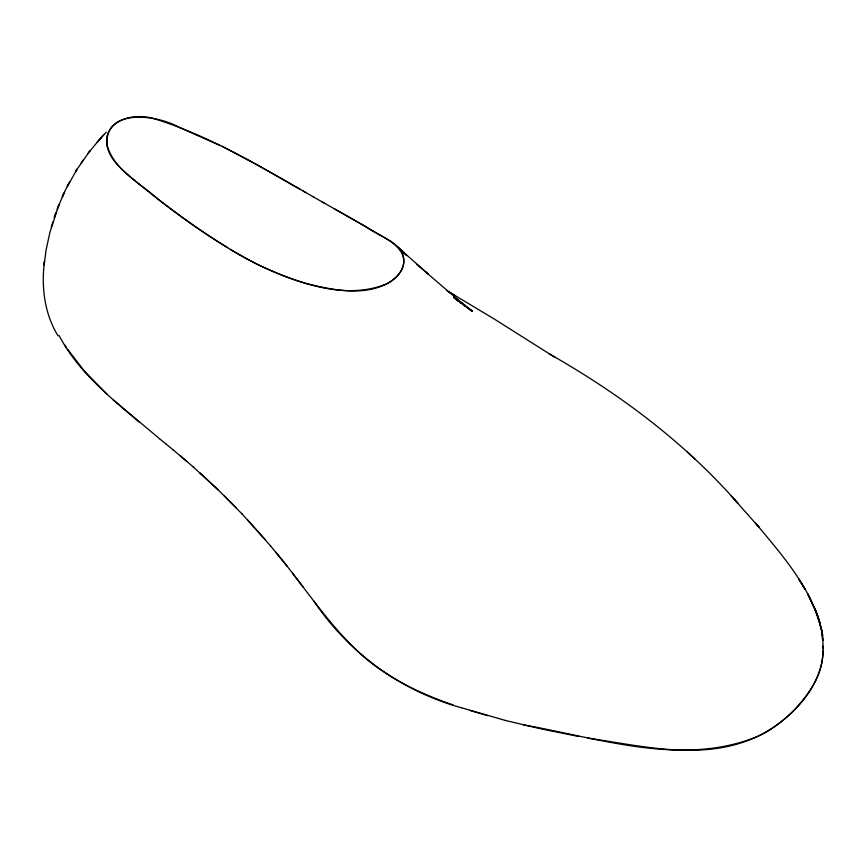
<?xml version="1.0" encoding="UTF-8"?>
<svg xmlns="http://www.w3.org/2000/svg" width="867" height="867" viewBox="0 0 867 867"><rect width="100%" height="100%" fill="white"/><g stroke="black" fill="none" stroke-linecap="round" stroke-linejoin="round"><path stroke-width="1.3" d="M822.816 651.063C823.271 674.114 809.095 694.229 793.879 710.333M57.07 209.424L59.119 204.254L49.972 232.118L46.092 249.956L44.109 265.074L44.51 261.173C41.182 286.652 44.347 313.735 58.1 335.908M51.283 227.468L52.811 222.017M56.019 212.317L54.253 217.628L55.542 213.737M57.666 207.939L65.762 189.331L77.25 168.859M63.746 193.569L62.218 196.982L64.386 192.16M69.588 181.994L67.258 186.513L68.894 183.349M76.426 170.17L89.03 152.148M75.646 171.417L76.87 169.477L76.036 170.799M81.13 162.953L83.091 160.113M88.976 152.224L98.762 140.356M87.827 153.697L90.146 150.728M101.515 137.279L97.082 142.307M98.892 140.205L99.716 139.251M102.306 136.379L106.24 132.131M103.877 134.645L99.607 139.403L102.122 136.596M793.294 710.918C781.666 722.319 768.487 732.637 753.033 738.218C678.482 766.07 598.122 737.86 523.386 724.899M389.077 282.523C396.371 277.841 404.055 270.374 403.751 261.043C403.513 250.986 395.71 243.627 387.289 239.368C369.895 228.834 352.143 218.917 334.456 208.882M388.08 283.097C364.021 296.08 335.659 290.412 310.429 284.582C282.068 277.191 255.342 264.533 230.297 249.468M383.582 285.21C395.623 280.691 407.923 267.816 402.591 254.107C394.973 240.029 377.676 235.38 365.3 226.417M383.788 285.048C341.912 300.004 296.471 282.198 258.117 264.695C214.507 242.446 174.831 213.26 136.986 182.384C123.233 170.506 102.989 156.298 107.183 135.425C112.959 117.446 136.227 114.097 152.267 118.107C204.991 134.092 252.991 162.118 300.47 189.483M587.891 738.12C643.563 746.162 704.427 761.833 757.866 736.256C794.985 717.995 831.778 677.68 821.439 633.452M578.831 736.506L541.908 729.06L505.309 720.455M505.385 720.434L461.623 707.797M487.547 715.643L470.142 710.507M461.569 707.808C401.269 691.151 348.848 653.014 313.93 601.167M453.181 704.979C418.078 692.917 383.713 676.26 356.673 650.315C325.949 620.989 303.006 584.9 275.977 552.377M179.361 127.482C158.52 115.116 104.506 107.085 107.042 144.746C113.588 169.899 139.435 182.449 157.458 198.673C180.065 216.078 203.279 232.735 227.631 247.615M179.285 127.406L219.123 145.092M222.147 146.306L257.737 165.207L305.834 192.572M321.657 201.621L358.483 222.516M324.269 203.106L313.789 197.134M358.526 222.537L365.397 226.471M313.821 197.145L303.168 191.022M446.581 290.478L454.481 295.138M448.835 291.8L494.461 319.154L555.324 357.594M548.692 353.519C619.016 393.455 684.702 442.311 738.023 503.456L731.174 495.935M454.286 298.183L461.808 303.092L455.63 299.028M455.76 299.148L465.406 305.596L457.126 300.015M457.158 300.058L472.309 310.689M462.935 304.046L453.712 297.305L472.32 311.524L453.961 296.785L465.926 306.615L425.751 272M159.506 438.691L112.753 399.449M159.55 438.756L166.464 444.403M166.377 444.305L173.346 450.06M138.991 421.926C109.166 396.609 77.564 370.859 59.119 335.583M173.205 449.93L186.828 461.396M179.968 455.565L193.374 467.075M416.821 264.37L428.06 273.961L396.1 245.589L406.872 255.667L397.888 247.16M193.2 466.923L218.332 490.061M199.638 472.634L218.343 490.039L242.142 514.033M694.966 459.131L687.401 452.021M106.76 393.943L84.294 370.989L67.539 349.184M224.401 495.935L236.29 507.932M241.947 513.903L264.988 539.307M247.734 520.059L270.569 545.863M734.132 499.186L759.145 527.396L755.374 522.953M756.783 524.6C784.05 557.492 814.536 591.706 822.61 635.012M270.406 545.679L287.096 566.227M292.472 573.141L303.287 587.252M64.982 345.185L66.195 347.179M822.653 635.511L818.947 619.537L815.013 608.981L821.743 630.027L823.314 640.377M822.534 646.11L822.675 648.592M804.999 589.105L798.897 579.232L804.999 589.105M809.843 598.089L807.545 593.602L816.985 613.89L820.366 624.37L816.985 613.89L809.843 598.089"/></g></svg>
